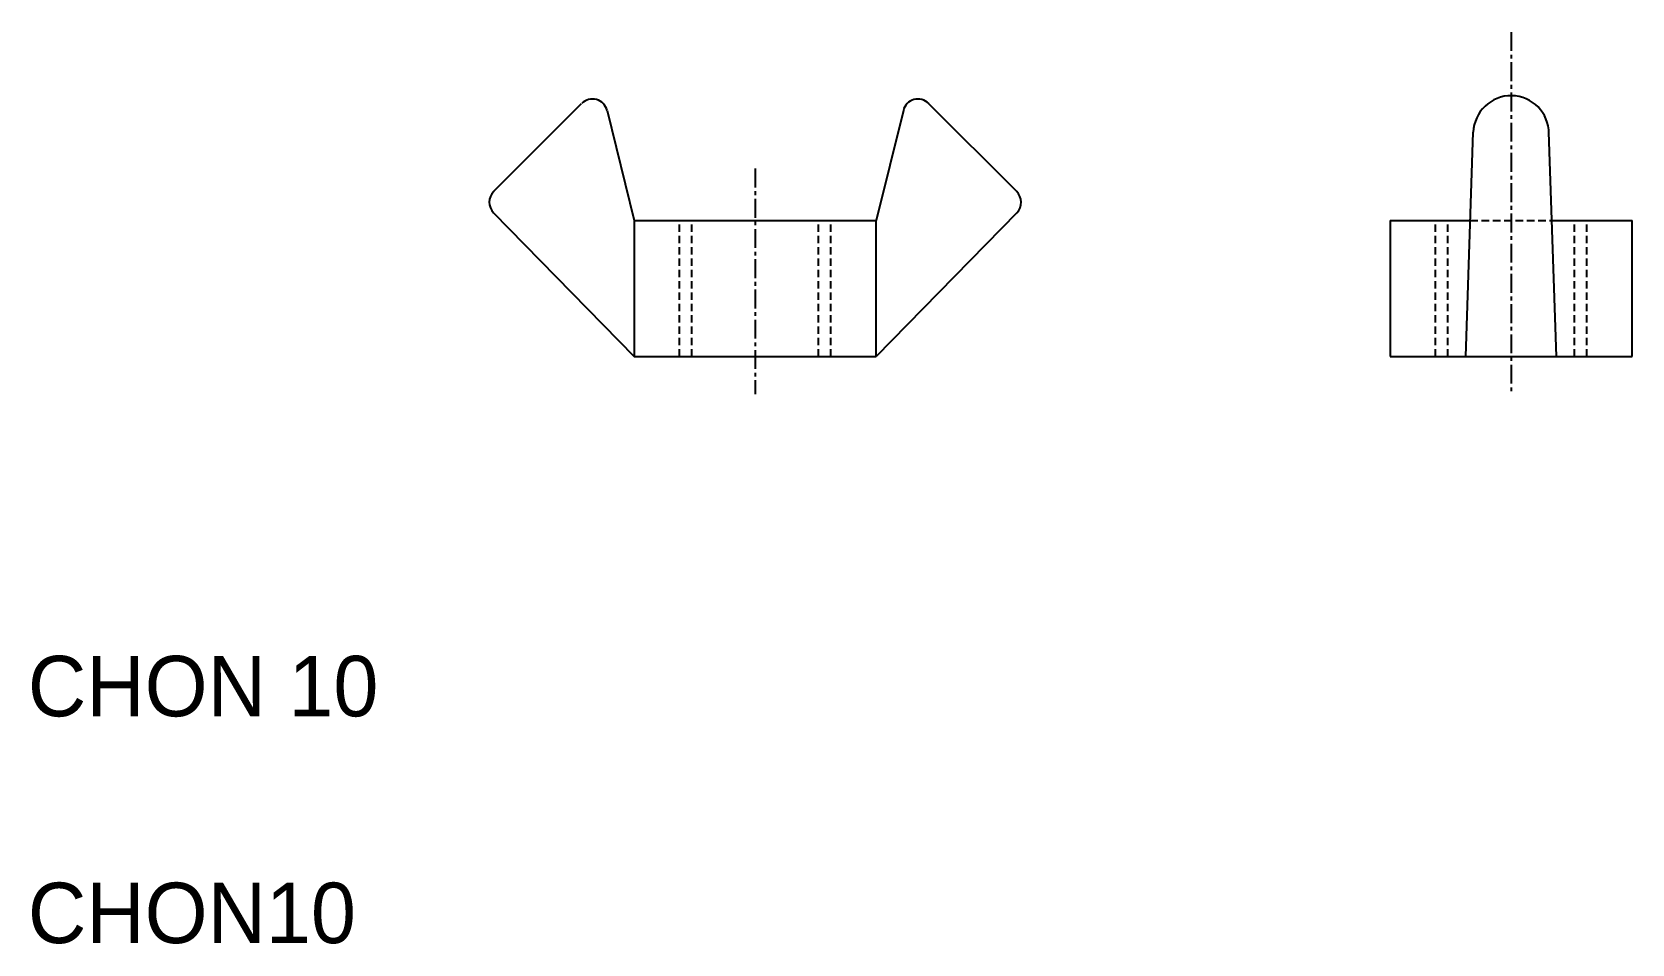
# Model space of a CAD drawing. Extents: x 10 to 116, y 10 to 70.
import ezdxf

# ---------------------------------------------------------------- set-up
doc = ezdxf.new("R2010")
doc.units = 0
doc.linetypes.add('CENTER', pattern=[2, 1.25, -0.25, 0.25, -0.25])
doc.linetypes.add('DASHED', pattern=[0.75, 0.5, -0.25])
doc.layers.get('0').update_dxf_attribs({"linetype": 'CONTINUOUS'})
doc.layers.add('CENTER', color=1, linetype='CENTER')

msp = doc.modelspace()

# ---------------------------------------------------------------- linework, layer by layer
at = {"color": 7, "linetype": 'CONTINUOUS'}
for p, q in [((40.81, 59.72), (46.63, 65.54)), ((48.31, 65.07), (50.11, 57.79)), ((67.91, 65.07), (66.11, 57.79)), ((75.41, 59.72), (69.58, 65.54)), ((105.11, 48.79), (105.61, 63.63)), ((111.11, 48.79), (110.61, 63.63)), ((40.8, 58.31), (50.11, 48.79)), ((75.42, 58.31), (66.11, 48.79)), ((50.11, 57.79), (50.11, 48.79)), ((50.11, 57.79), (66.11, 57.79)), ((66.11, 48.79), (66.11, 57.79)), ((100.11, 57.79), (100.11, 48.79)), ((100.11, 57.79), (105.41, 57.79)), ((110.8, 57.79), (116.11, 57.79)), ((116.11, 48.79), (116.11, 57.79)), ((50.11, 48.79), (66.11, 48.79)), ((100.11, 48.79), (116.11, 48.79)), ((104.11, 48.79), (104.11, 48.79)), ((108.11, 48.79), (108.11, 48.79))]:
    msp.add_line(p, q, dxfattribs=at)
at = {"color": 3, "linetype": 'DASHED'}
for p, q in [((53.11, 48.79), (53.11, 57.79)), ((53.92, 48.79), (53.92, 57.79)), ((62.3, 48.79), (62.3, 57.79)), ((63.11, 48.79), (63.11, 57.79)), ((103.11, 48.79), (103.11, 57.79)), ((103.92, 48.79), (103.92, 57.79)), ((105.41, 57.79), (110.8, 57.79)), ((112.3, 48.79), (112.3, 57.79)), ((113.11, 48.79), (113.11, 57.79))]:
    msp.add_line(p, q, dxfattribs=at)
at = {"color": 7, "linetype": 'CONTINUOUS'}
for centre, radius, start, end in [((47.34, 64.83), 1, 13.8673, 135), ((68.88, 64.83), 1, 45, 166.1327), ((108.11, 63.55), 2.5, 0, 178.0646), ((41.52, 59.01), 1, 135, 224.3715), ((74.7, 59.01), 1, 315.6285, 45)]:
    msp.add_arc(centre, radius, start, end, dxfattribs=at)
at = {"layer": 'CENTER', "color": 1, "linetype": 'CENTER'}
for p, q in [((108.11, 70.26), (108.11, 46.31)), ((58.11, 61.23), (58.11, 46.31))]:
    msp.add_line(p, q, dxfattribs=at)

# ---------------------------------------------------------------- texts
at = {"color": 7, "linetype": 'CONTINUOUS'}
for s, p in [('CHON 10', (10, 25)), ('CHON10', (10, 10))]:
    msp.add_text(s, height=4, dxfattribs=at).set_placement(p)

doc.saveas('drawing.dxf')
